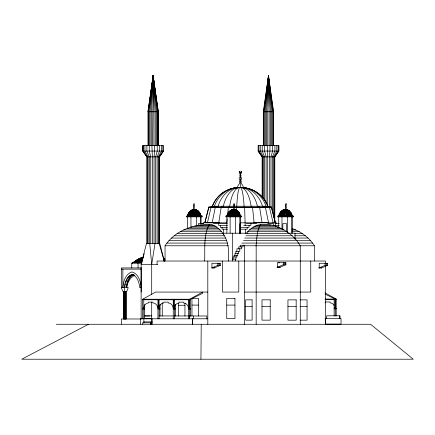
<?xml version="1.0" encoding="UTF-8"?>
<svg xmlns="http://www.w3.org/2000/svg" width="435" height="435" viewBox="0 0 435 435"><rect width="100%" height="100%" fill="white"/><g stroke="black" fill="none" stroke-linecap="round" stroke-linejoin="round"><path stroke-width="0.65" d="M141.157 292.064L141.157 267.933M200.937 359.218L201.231 324.271M153.093 77.822L153.136 75.782L158.302 111.762L158.302 145.535L158.269 111.762L153.136 75.782L147.971 111.762L147.971 145.535M193.434 216.037L194.255 209.278L194.543 209.882M232.845 216.037L233.133 211.546L233.753 209.278L230.724 210.475L228.467 212.867M284.659 216.037C283.571 214.243 287.47 207.288 283.593 209.882M236.265 210.165L236.319 207.169L236.781 206.233A28.813 3.426 -90 0 1 240.071 187.561M268.357 77.783L268.471 75.782L273.62 111.762L273.62 145.535M153.022 77.783L153.136 75.782L157.987 111.762L157.987 145.535M256.052 245.77C256.944 238.712 256.683 230.871 260.473 224.612M191.694 216.037L192.564 211.546L194.255 209.278L198.121 210.975L200.627 214.39L187.876 214.39L187.441 216.037M143.778 308.371C143.789 305.789 145.692 303.026 148.444 302.945L148.444 302.146L152.924 302.146L152.924 302.945C155.746 302.988 157.791 305.718 157.943 308.371L160.02 308.371M159.079 308.371C159.09 305.789 160.999 303.026 163.75 302.945L163.75 302.146L168.225 302.146L168.225 302.945C171.047 302.988 173.092 305.718 173.25 308.371L175.327 308.371M174.381 308.371C174.397 305.789 176.3 303.026 179.051 302.945L179.051 302.146L183.526 302.146L183.526 302.945C186.349 302.988 188.393 305.718 188.551 308.371L190.628 308.371M231.105 216.037L231.985 211.546L233.687 209.278C236.825 209.904 238.804 213.03 239.179 216.037M282.919 216.037L283.799 211.546L285.496 209.278L286.127 211.546L286.453 216.037M267.998 81.111L268.177 79.116M268.292 77.783L268.471 75.782L273.267 111.762L273.267 145.535M152.712 80.448L153.136 75.782L154.898 89.11M227.26 218.832L226.88 222.829L204.782 222.829L208.691 207.5M227.641 214.83L228.342 207.5M133.545 274.273C126.041 274.969 123.736 285.104 124.622 291.379M126.541 287.617C127.015 282.761 128.727 277.356 133.137 274.708L130.957 274.708M151.815 87.109L152.049 85.113M152.201 83.781L152.435 81.78M152.593 80.448L153.136 75.782L157.334 111.762L157.334 145.535M190.128 216.037C190.432 213.411 191.471 210.17 194.255 209.278C197.588 209.795 200.171 212.758 200.638 216.037M148.378 111.099L148.558 109.767M148.83 107.766L149.009 106.434M149.189 105.101L149.455 103.1M149.635 101.768L149.814 100.436M149.993 99.104L150.265 97.103M150.445 95.771L153.136 75.782L153.963 83.112M281.358 216.037L282.418 212.177L284.479 209.708M126.83 287.617C127.286 282.522 130.119 277.438 134.839 275.165L133.779 275.165M263.316 145.535L263.316 111.762L268.471 75.782L272.587 111.762L272.571 151.059L270.983 156.866L270.983 207.615M218.778 222.829L221.143 207.5M151.701 294.68L151.701 264.415L155.007 243.475M188.844 216.037C189.209 213.052 191.134 209.915 194.255 209.278L197.191 210.475M228.261 216.037C228.631 213.047 230.561 209.915 233.687 209.278C236.499 210.159 237.613 213.378 237.918 216.037M280.075 216.037C280.406 213.101 282.5 209.67 285.556 209.371M212.139 222.829L215.233 207.5M187.925 216.037C188.388 212.78 190.932 209.795 194.255 209.278C197.398 209.904 199.388 213.025 199.757 216.037M227.353 216.037C227.809 212.775 230.365 209.8 233.687 209.278C235.89 210.665 236.08 213.694 236.374 216.037M279.167 216.037C279.411 212.845 282.717 209.382 285.382 209.452M285.17 209.452L285.496 209.278C282.076 209.762 279.194 212.623 278.688 216.037L292.325 216.037C291.803 212.802 289.193 209.996 285.958 209.371C289.085 210.067 291.423 212.922 291.874 216.037M207.397 222.829L211.018 207.5M204.89 222.829L208.789 207.5M144.208 253.627L141.13 264.415L141.13 318.975M233.861 209.371C230.414 209.491 227.374 212.639 226.874 216.037L226.88 233.209M188.29 214.39L188.621 213.607M227.326 214.39L227.679 213.607L239.701 213.607L240.511 216.037L226.858 216.037L227.043 215.2L240.327 215.2L240.501 216.037M139.923 263.115L142.941 258.493C138.808 257.71 135.475 260.728 132.49 263.115M165.05 261.027L165.05 245.77C174.81 230.583 194.075 223.693 211.535 224.612C216.396 225.928 220.246 229.56 222.992 233.644C228.826 241.588 229.082 251.56 228.277 261.027M233.568 209.452L234.226 210.975L234.639 216.037M142.816 145.535L142.816 151.059L163.489 151.059L159.482 156.866L159.482 243.475L159.466 156.866L163.462 151.059L163.489 145.535L142.783 145.535L142.783 151.059L146.791 156.866L146.791 243.475M262.142 197.463L262.12 156.866L258.113 151.059L258.145 145.535L278.824 145.535L278.824 151.059L274.795 156.866L274.817 221.823M278.791 145.535L278.791 151.059L274.817 156.866L262.12 156.866M194.135 209.452L196.174 210.051M198.507 216.037C198.197 213.373 197.071 210.154 194.255 209.278C191.416 209.692 188.91 211.709 187.898 214.39L188.23 213.607L200.274 213.607M280.994 211.546L290.004 211.546L287.921 210.051L283.071 210.051L279.922 212.867L291.086 212.867M199.823 212.867C197.517 208.593 190.987 208.615 188.665 212.867L199.839 212.867L201.084 216.037L187.42 216.037M137.069 263.115L139.57 260.212L143.12 257.58L141.864 257.58L139.591 258.493M246.498 233.209C260.462 214.417 291.178 228.723 300.166 245.77M209.197 224.612C203.303 235.536 205.2 249.163 204.64 261.027M280.787 212.177L283.245 210.051L285.496 209.278L283.576 210.475M232.73 210.051L233.035 209.708M284.544 210.051L284.849 209.708M193.287 210.051L194.255 209.278L195.717 210.051M134.779 263.115L138.83 259.597L143.452 257.199L141.864 257.58M163.712 260.875L165.044 259.597L163.631 259.597L164.517 259.021L163.288 259.021L164.919 258.493M190.041 211.546L190.639 210.975M233.785 209.452C230.844 209.784 229.528 214.08 229.533 216.842M132.642 263.115L137.503 259.597L143.061 257.199M139.434 261.952L138.058 263.115L138.058 267.933M134.083 262.327L138.879 259.021L143.164 257.199M192.787 210.051L194.255 209.278C196.462 210.66 196.669 213.694 196.957 216.037M232.214 210.051L233.687 209.278L233.356 209.452M191.286 210.475L194.255 209.278L195.163 210.051M283.571 210.051L285.496 209.278L284.979 209.452M142.642 318.795L142.642 299.231L155.583 292.081L207.81 292.064M192.292 210.051L194.374 209.452L195.228 216.037M88.495 324.271L21.75 359.218L413.25 359.218L370.609 324.271L56.316 324.271M163.68 259.021L164.718 258.493M142.642 299.231L190.628 299.231L202.623 293.386L202.623 292.081L189.687 299.231L189.687 318.795M163.37 259.021L164.457 258.493M140.119 258.493L143.245 257.199M131.756 267.933L131.756 263.115L134.312 261.952M231.779 209.882L233.687 209.278L232.377 209.708M211.937 267.824L211.937 263.284L220.414 263.284L220.414 265.372L217.788 265.372L211.6 267.944L214.564 267.824L212.258 267.944M214.232 267.944L220.414 265.372M277.106 267.34L283.288 264.768L285.915 264.768L285.915 262.68L277.438 262.68L277.438 267.22L277.106 267.34L280.069 267.199M279.732 267.34L285.915 264.768M318.877 267.944L325.065 265.372L327.691 265.372L327.691 263.284L319.214 263.284L319.214 267.824L318.877 267.944L321.84 267.824L319.214 267.824M321.508 267.944L327.691 265.372M240.555 172.651L240.696 172.619A0.865 0.68 -90 0 0 240.941 171.134A1.169 0.919 -90 0 1 241.594 172.57L241.501 172.853A1.169 0.919 -90 0 1 240.707 173.434L240.985 176.072L240.707 176.577A0.886 0.696 -90 0 0 240.985 177.442A1.136 0.892 -90 0 1 240.985 179.644L240.985 180.781A0.604 0.473 -90 0 1 240.985 181.917L241.398 183.76A6.824 5.367 -90 0 1 243.453 187.561L237.374 187.561A6.824 5.367 90 0 1 239.424 183.76L239.843 181.917A0.604 0.473 -90 0 1 239.843 180.781L239.843 179.644A1.136 0.892 -90 0 1 239.843 177.442A0.886 0.696 -90 0 0 240.12 176.577L239.843 176.072L240.12 173.434A1.169 0.919 -90 0 1 239.326 172.853L239.234 172.57A1.169 0.919 -90 0 1 239.881 171.134A0.865 0.68 -90 0 0 240.125 172.619L240.571 172.646L240.414 187.561A28.813 26.747 -90 0 1 266.073 206.233L269.689 207.169L269.689 207.5M271.647 207.5L271.647 207.169L267.878 206.233L212.334 206.233L208.566 207.169L208.566 207.5M201.013 223.666L203.645 223.296M324.961 302.836L325.559 302.776L325.559 301.972L330.04 301.972L330.04 302.776L332.422 303.505L334.238 305.468M158.302 111.762L147.971 111.762L153.136 75.782L156.399 111.762L156.399 145.535M263.316 111.762L273.62 111.762M278.824 151.059L258.113 151.059L262.142 156.866M159.482 156.866L146.791 156.866L142.816 151.059M232.85 209.452C235.743 209.094 238.402 211.16 239.701 213.607M232.04 209.708L235.335 209.708L238.179 211.546L229.18 211.546L228.114 212.867L239.272 212.867L240.044 214.39L227.315 214.39M287.149 209.708L283.848 209.708L286.333 209.452L287.921 210.051M191.824 210.051L196.685 210.051M236.113 210.051L231.257 210.051L229.827 210.975L237.548 210.975M191.079 210.475L197.425 210.475M230.512 210.475L236.857 210.475M282.326 210.475L288.671 210.475M190.389 210.975L198.121 210.975M281.635 210.975L289.362 210.975M189.747 211.546L198.757 211.546M189.171 212.177L199.333 212.177M228.609 212.177L238.766 212.177L239.261 212.867M280.417 212.177L290.58 212.177L291.858 214.39L279.129 214.39L279.493 213.607L291.515 213.607M187.605 215.2L200.899 215.2M278.857 215.2L292.141 215.2L292.309 216.037M219.767 222.606L203.46 222.606L203.46 223.519M253.833 222.606L267.906 222.606L267.906 223.519L273.463 223.519L273.463 225.46M274.909 222.606L276.247 222.606L276.247 223.519M240.522 222.829L275.431 222.829L275.431 226.749M203.825 223.519L198.474 223.519L198.474 225.46M227.429 223.519L213.748 223.519L213.748 222.606M246.319 223.519L256.443 223.519L256.443 222.606M274.909 223.519L279.362 223.519M198.969 225.216L213.346 225.216M256.895 225.216L270.842 225.216M196.816 225.46L198.822 225.46M227.429 225.46L218.734 225.46L218.734 223.519M243.812 225.46L250.892 225.46L250.892 223.519M273.354 225.46L279.221 225.46M194.945 226.053L215.118 226.053M254.921 226.053L274.322 226.053M191.036 227.135L216.837 227.135M253.001 227.135L277.704 227.135M227.407 227.396L220.393 227.396L220.393 225.46M240.653 227.396L249.037 227.396L249.037 225.46M277.541 227.396L279.199 227.396M187.262 228.446L218.5 228.446M251.153 228.446L280.961 228.446M227.407 229.201L222.057 229.201L222.057 227.396M240.163 229.201L247.189 229.201L247.189 227.396M183.657 229.974L220.083 229.974M249.385 229.974L284.077 229.974M291.831 229.974L295.795 229.974C303.233 233.47 310.079 238.679 314.407 245.77L314.407 261.027M180.248 231.708L221.584 231.708M247.711 231.708L287.024 231.708M291.972 231.708L299.209 231.708M222.372 233.209L248.124 233.209M288.579 233.209L294.995 233.209L294.995 239.315M177.05 233.644L222.992 233.644M247.471 233.644L289.786 233.644M294.963 233.644L302.401 233.644M174.098 235.765L224.291 235.765M246.003 235.765L292.342 235.765M294.751 235.765L305.359 235.765M171.401 238.054L225.482 238.054M244.715 238.054L308.056 238.054M168.981 240.495L226.543 240.495M243.491 240.495L310.47 240.495M166.861 243.073L227.478 243.073M241.806 243.073L312.596 243.073M165.05 245.77L228.277 245.77M244.204 245.77L314.407 245.77M140.717 258.015L142.381 258.015M138.488 259.021L142.473 259.021M232.497 259.157L235.977 259.157L235.977 256.949M137.411 259.597L142.011 259.597M136.362 260.212L142.696 260.212M135.345 260.875L142.392 260.875M134.355 261.582L141.821 261.582M133.404 262.327L142.114 262.327M131.756 263.115L141.875 263.115M157.747 264.415L141.13 264.415L146.475 243.475L159.797 243.475L164.31 261.141M277.438 267.22L280.069 267.22M141.391 267.933L121.332 267.933L121.332 287.617L122.8 291.379L126.802 291.379L128.271 287.617L121.332 287.617M121.332 269.129L141.157 269.129M130.038 275.295L132.213 275.295M129.157 276.029L131.337 276.029M128.325 276.905L130.505 276.905M127.553 277.911L129.733 277.911M126.851 279.036L129.026 279.036M126.221 280.271L128.396 280.271M125.666 281.603L127.846 281.603M125.204 283.022L127.379 283.022M124.829 284.501L127.004 284.501M124.546 286.04L126.726 286.04M141.321 287.617L139.684 287.617C139.271 282.445 137.297 276.143 131.914 274.273M244.573 292.064L310.748 292.064L310.748 261.027M325.168 299.057L336.195 299.057L336.195 316M325.01 299.579L336.195 299.579M142.642 299.753L190.628 299.753M300.096 299.873L307.056 299.873L307.056 320.176L300.096 320.176M191.965 305.087L198.431 305.087M226.733 305.087L234.954 305.087M178.486 305.261L184.951 305.261M245.644 306.588L252.11 306.588M261.99 306.588L270.211 306.588M287.948 306.621L296.17 306.621M300.096 306.621L307.056 306.621M334.118 308.197L336.195 308.197M142.642 308.371L144.719 308.371M334.118 308.801L336.195 308.801M142.642 308.975L144.719 308.975M157.943 308.975L160.02 308.975M173.25 308.975L175.327 308.975M188.551 308.975L190.628 308.975M144.839 315.87L151.799 315.87M159.079 315.946L173.25 315.946M174.381 315.946L188.551 315.946M144.833 315.984L149.819 315.984M193.7 315.984L206.826 315.984L206.826 318.795M324.967 318.621L341.029 318.621L341.029 324.097L325.674 324.097L325.674 318.621M144.839 318.719L151.799 318.719M207.799 318.795L140.472 318.795L140.472 324.271M141.157 318.975L121.332 318.975L121.332 324.271M143.876 321.867L152.277 321.867M151.924 322.803L142.669 322.803L142.669 324.271M234.144 209.371L235.33 209.708M285.931 209.371L288.438 210.475M195.897 209.708L193.417 209.452L194.353 209.452M285.784 209.371C288.405 210.404 289.427 213.46 289.732 216.037M286.823 209.708L285.871 209.371C288.818 210.159 290.623 213.15 290.993 216.037M234.351 209.452L234.992 209.708M292.195 228.446L295.795 229.974M325.054 294.093L335.249 299.057L335.249 316M286.007 209.452L286.975 210.051M285.681 209.371L287.269 211.546L288.182 216.037M234.193 209.452L235.161 210.051M325.021 292.885L336.195 299.057M237.292 210.975L234.117 209.371C237.244 210.061 239.614 212.911 240.066 216.037M289.085 210.975L289.677 211.546M197.833 210.975L198.425 211.546M286.121 209.708L286.415 210.051M234.307 209.708L234.601 210.051M261.854 155.812L262.533 156.866L262.593 198.142M146.182 155.284L146.861 156.339M262.593 156.866L258.879 151.059L258.879 145.535M159.172 243.475L164.24 261.239M271.522 207.5L275.431 222.829M271.424 207.5L275.322 222.829M269.477 207.5L273.131 222.829M200.878 215.2L201.062 216.037M265.432 207.5L268.585 222.829M259.662 207.5L262.093 222.829M334.961 307.474L335.059 308.197M155.072 90.442L155.338 92.443M155.512 93.775L155.779 95.771M155.953 97.103L156.127 98.44M156.393 100.436L156.567 101.768M154.186 85.113L154.338 86.445M252.556 207.5L254.105 222.829M149.749 243.475L151.701 264.415M153.533 80.448L153.136 75.782L148.384 111.762L148.384 145.535M141.13 287.617C140.788 281.521 138.482 273.789 131.914 271.935C125.503 274.001 123.252 281.554 122.887 287.617L122.887 269.129M268.727 80.448L268.471 75.782L263.67 111.762L263.664 145.535M153.24 77.783L153.136 75.782L149.091 111.762L149.091 145.535M268.509 77.822L268.471 75.782L264.344 111.762L264.344 145.535M153.169 77.822L153.136 75.782L150.075 111.762L150.075 145.535M150.717 323.738L150.722 324.271L150.717 322.803M339.952 318.621L339.952 315.772L326.647 315.81L326.647 318.621M339.778 315.81L339.778 318.621M335.059 299.579L335.059 308.801M334.118 299.579L334.118 316M325.451 263.724L325.451 261.027L157.068 261.027L157.068 264.398M325.451 265.747L325.451 324.385M325.065 263.284L325.065 265.372M300.28 245.77L300.28 324.385M292.695 216.108L292.695 216.842M292.434 216.842L292.434 233.209M291.673 216.842L291.673 233.209M287.633 216.108L287.633 216.842M287.339 216.842L287.339 232.551M286.6 231.937L286.6 223.661L282.832 223.661L282.832 229.392M283.288 262.68L283.288 264.768M281.972 216.108L281.972 229.278M281.369 216.108L281.369 216.842M278.715 216.842L278.715 227.973M278.46 216.108L278.46 216.842M278.15 145.535L278.15 151.059L274.403 156.866L274.403 220.469M276.818 145.535L276.818 151.059L273.588 156.866L273.588 217.087M275.311 225.46L275.311 226.749M274.915 145.535L274.915 151.059L272.419 156.866L272.419 211.671M271.63 145.535L271.63 111.762L268.471 75.782L265.301 111.762L265.301 145.535M270.456 145.535L270.456 111.762L268.471 75.782L266.476 111.762L266.476 145.535M269.95 145.535L269.95 151.059L269.379 156.866L269.379 206.935M269.145 145.535L269.145 111.762L268.471 75.782L267.786 111.762L267.786 145.535M267.71 206.261L267.71 156.866L267.231 145.535M266.089 203.553L266.089 156.866L264.589 151.059L264.589 145.535M265.611 207.5L265.611 207.169L262.495 206.233A28.813 23.066 -90 0 0 240.354 187.561A28.813 22.653 90 0 1 244.992 188.029M264.638 200.171L264.638 156.866L262.218 151.059L262.218 145.535M263.441 198.817L263.441 156.866L260.271 151.059L260.271 145.535M259.798 207.5L259.798 207.169L257.395 206.233A28.813 17.808 -90 0 0 240.299 187.561M256.166 245.77L256.166 324.385M252.643 207.5L251.115 206.233A28.813 11.337 90 0 0 240.229 187.561M245.389 229.201L245.389 233.519M245.166 225.444L244.633 207.169L244.084 206.233A28.813 4.094 90 0 0 240.153 187.561M244.573 324.385L244.595 245.258L240.234 245.258L240.234 246.862M243.078 245.258L243.078 246.862L238.815 246.862L238.815 248.798M241.659 246.862L241.659 248.798L236.923 248.798L236.923 251.338M240.854 216.108L240.854 216.842M240.599 216.842L240.599 233.209M240.479 233.464L240.479 223.715L239.941 223.715L239.941 233.464M239.832 216.842L239.832 233.209M239.761 248.798L239.761 251.338L235.819 251.338L235.819 253.676M238.793 261.027L238.793 292.064L222.513 292.064L222.513 261.027M238.657 251.338L238.657 253.676L234.922 253.676L234.922 255.416M237.766 253.676L237.766 255.416L234.079 255.416L234.079 256.949M236.923 255.416L236.923 256.949L233.133 256.949L233.133 259.157M235.797 216.108L235.797 216.842M235.504 216.842L235.504 233.209M235.34 259.157L235.34 261.027M232.497 233.209L232.497 261.027M230.137 216.842L230.137 233.209M228.261 207.5L229.707 206.233A28.813 10.717 -90 0 1 239.989 187.561M226.619 216.108L226.619 216.842M223.672 229.201L223.672 234.753M221.007 207.5L221.007 207.169L223.34 206.233A28.813 17.275 -90 0 1 239.919 187.561M217.788 263.284L217.788 265.372M215.053 207.5L215.053 207.169L218.12 206.233A28.813 22.653 -90 0 1 239.864 187.561M210.812 207.5L210.812 207.169L214.395 206.233A28.813 26.491 90 0 1 237.097 187.643A28.813 26.747 -90 0 0 231.665 188.714M207.81 261.027L207.81 324.385M201.584 216.108L201.584 216.842M201.084 216.842L201.084 224.041M200.54 216.842L200.54 224.041M198.431 315.93L198.431 298.339L191.965 298.339L191.965 315.93M196.685 216.108L196.685 216.842M196.343 216.842L196.343 226.004M193.7 318.795L193.635 315.946L189.307 315.946L189.307 318.795M190.954 216.108L190.954 227.315M190.628 299.231L190.628 316.174M190.389 216.108L190.389 216.842M189.116 299.753L189.116 308.371M188.551 299.753L188.551 318.795M187.523 216.842L187.523 228.625M187.023 216.108L187.023 216.842M184.951 303.233L184.951 316.104M178.486 303.233L178.486 316.104M175.327 304.397L175.327 316.174M174.381 299.753L174.381 318.795M173.815 299.753L173.815 308.371M173.25 299.753L173.25 318.795M162.815 145.535L162.815 151.059L159.069 156.866L159.069 243.475M162.244 302.657L162.244 315.979M161.483 145.535L161.483 151.059L158.253 156.866L158.253 243.475M160.02 304.397L160.02 316.174M159.58 145.535L159.58 151.059L157.089 156.866L157.089 243.475M159.079 299.753L159.079 318.795M158.514 299.753L158.514 308.371M157.943 299.753L157.943 318.795M157.242 145.535L157.242 151.059L155.654 156.866L155.654 243.475M155.241 145.535L155.241 111.762L153.136 75.782L151.266 111.762L151.266 145.535M154.621 145.535L154.621 151.059L154.044 156.866L154.044 243.475M153.941 145.535L153.941 111.762L153.136 75.782L152.582 145.535M152.375 243.475L152.375 156.866L151.897 145.535M151.701 302.075L151.701 318.893M150.76 243.475L150.76 156.866L149.259 151.059L149.259 145.535M149.303 243.475L149.303 156.866L146.883 151.059L146.883 145.535M148.112 243.475L148.112 156.866L144.937 151.059L144.937 145.535M147.258 243.475L147.258 156.866L143.55 151.059L143.55 145.535M144.719 304.397L144.719 318.795M143.876 318.795L143.876 323.113M143.778 299.753L143.778 318.795M126.058 291.379L126.068 318.975M125.998 291.379L125.971 318.975M125.807 291.379L125.807 318.975M125.584 291.379L125.584 318.975M125.307 291.379L125.307 318.975M125.008 291.379L125.008 318.975M124.698 291.379L124.698 318.975M124.399 291.379L124.399 318.975M124.133 291.379L124.133 318.975M123.915 291.379L123.915 318.975M123.768 291.379L123.768 318.975M123.736 291.379L123.698 318.975M279.439 262.68A0.848 0.669 -90 0 1 279.515 262.957M278.204 262.957A0.848 0.669 -90 0 1 278.28 262.68M285.289 262.68A0.848 0.669 -90 0 1 284.707 263.947A0.848 0.669 -90 0 1 284.131 262.68M219.789 263.284A0.848 0.669 -90 0 1 219.207 264.551A0.848 0.669 -90 0 1 218.631 263.284M327.066 263.284A0.848 0.669 -90 0 1 326.484 264.551A0.848 0.669 -90 0 1 325.907 263.284M248.472 188.714A28.813 26.491 90 0 0 240.392 187.561A28.813 28.612 90 0 1 267.878 206.233M212.421 206.233A28.813 28.525 -90 0 1 236.868 187.643A28.813 28.612 90 0 0 212.334 206.233M233.399 188.518A28.813 23.066 -90 0 1 237.488 187.643M229.066 189.693A28.813 26.747 -90 0 1 230.093 189.268M240.414 187.561A28.813 28.525 90 0 1 267.791 206.233M250.027 189.268A28.813 26.491 90 0 1 251.044 189.693M193.798 205.711L193.798 206.516A0.604 0.397 -90 0 0 193.706 207.642L193.591 209.251L194.179 209.333L194.13 207.756A0.566 0.37 -90 0 0 194.287 206.864A1.077 0.707 -90 0 1 194.13 206.016L194.483 204.51L194.075 203.466L193.493 204.477L193.798 205.711M233.845 205.711L233.845 206.516A0.604 0.538 -90 0 0 233.72 207.642L233.568 209.251L234.356 209.333L234.296 207.756A0.566 0.5 -90 0 0 234.508 206.864A1.077 0.957 -90 0 1 234.296 206.016L234.237 205.146L234.775 204.64L234.215 203.466L233.437 204.477L233.981 205.146L233.845 205.711M285.659 205.711L285.659 206.516A0.604 0.538 -90 0 0 285.534 207.642L285.382 209.251L286.17 209.333L286.11 207.756A0.566 0.5 -90 0 0 286.322 206.864A1.077 0.957 -90 0 1 286.11 206.016L286.051 205.146L286.589 204.64L286.029 203.466L285.251 204.477L285.795 205.146L285.659 205.711M271.744 207.169L208.468 207.169L208.468 207.5L271.744 207.5L271.744 207.169M202.221 216.108L186.387 216.108L186.387 216.842L202.221 216.842L202.221 216.108M241.746 216.108L225.732 216.108L225.732 216.842L241.746 216.842L241.746 216.108M293.581 216.108L277.568 216.108L277.568 216.842L293.581 216.842L293.581 216.108M234.954 298.339L226.733 298.339L226.733 318.643L234.954 318.643L234.954 298.339M252.11 299.84L245.644 299.84L245.644 320.144L252.11 320.144L252.11 299.84M270.211 299.84L261.99 299.84L261.99 320.144L270.211 320.144L270.211 299.84M296.17 299.873L287.948 299.873L287.948 320.176L296.17 320.176L296.17 299.873M192.449 324.271L192.444 318.795L192.444 324.271M151.924 324.271L151.918 318.795L151.924 324.271"/></g></svg>
